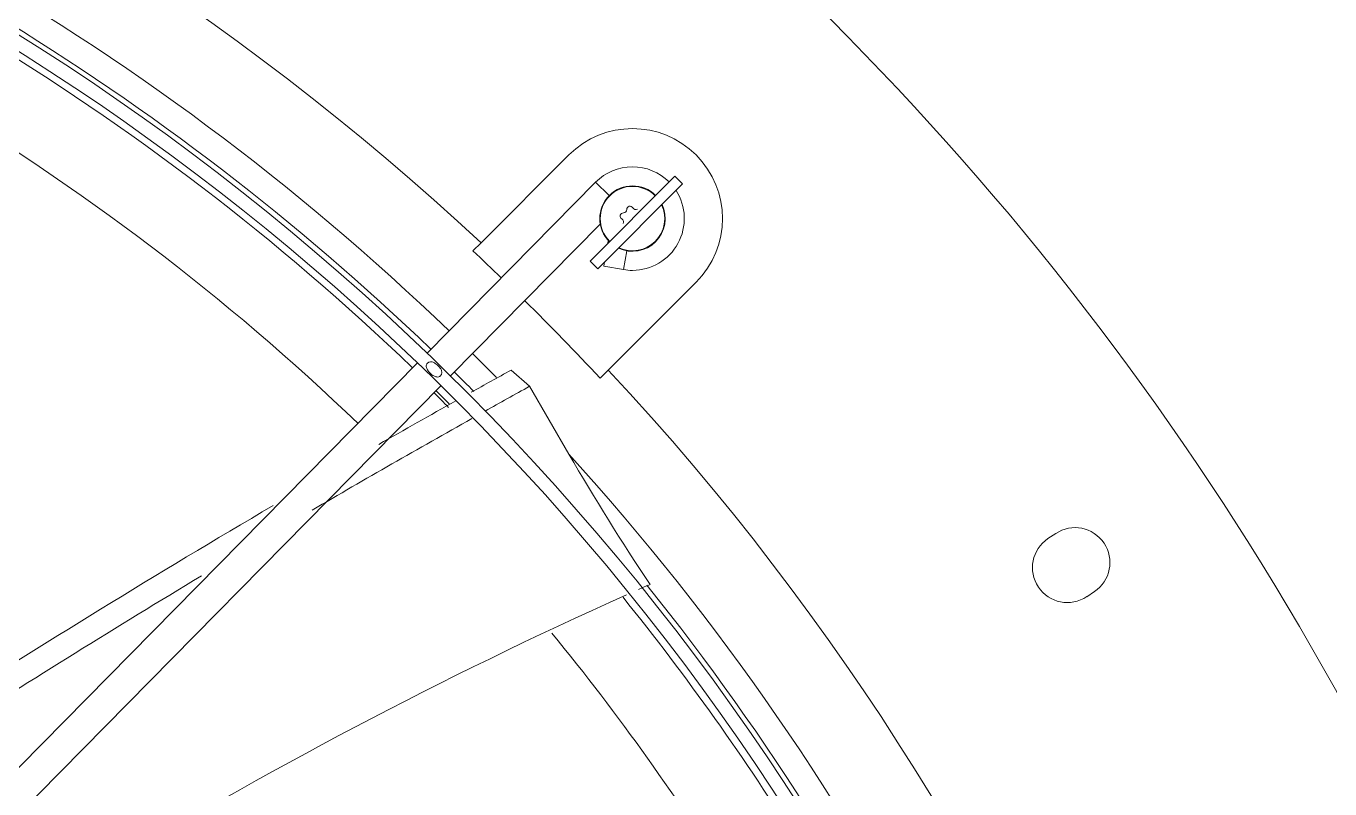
# Model space of a CAD drawing. Header units: millimetres. Extents: x 113490 to 142599, y -20467 to 115.
# Drawn here: x 133920.6 to 134159.7, y -11111 to -10971.1 of the extents above; entities that cross this region are included whole.
import ezdxf

# ---------------------------------------------------------------- set-up
doc = ezdxf.new("R2010")
doc.units = ezdxf.units.MM
doc.layers.add('DV3_0', color=7, linetype='Continuous')

msp = doc.modelspace()

# ---------------------------------------------------------------- linework, layer by layer
at = {"layer": 'DV3_0', "color": 7, "linetype": 'Continuous', "lineweight": 15}
for p, q in [((134020.12, -10994.77), (134004.01, -11010.88)), ((134024.01, -11014.22), (134039.57, -10998.66)), ((134040.98, -11000.07), (134039.57, -10998.66)), ((134025.03, -10999.77), (133994.11, -11031.12)), ((134040.98, -11000.07), (134025.43, -11015.63)), ((133998.41, -11035.3), (134025.88, -11007.45)), ((134004.01, -11010.88), (134002.52, -11012.37)), ((134027.35, -11010.47), (134027.27, -11010.96)), ((134024.01, -11014.22), (134025.43, -11015.63)), ((134026.66, -11014.4), (134026.53, -11015.16)), ((134026.53, -11015.16), (134030.14, -11015.79)), ((134027.35, -11034.22), (134043.46, -11018.1)), ((133992.36, -11032.9), (133839.62, -11187.79)), ((134012.92, -11037.2), (134009.52, -11034.24)), ((134025.86, -11035.71), (134027.35, -11034.22)), ((133843.94, -11191.95), (133996.66, -11037.08)), ((134020.14, -11049.64), (134012.92, -11037.2)), ((134109.42, -11064.19), (134108, -11065.13)), ((134115.11, -11075.78), (134116.53, -11074.83))]:
    msp.add_line(p, q, dxfattribs=at)
at = {"layer": 'DV3_0', "color": 7, "linetype": 'Continuous', "lineweight": 20}
for p, q in [((134027.52, -11002.22), (134025.03, -10999.77)), ((134030.75, -11012.35), (134030.14, -11015.79))]:
    msp.add_line(p, q, dxfattribs=at)
at = {"layer": 'DV3_0', "color": 7, "linetype": 'Continuous', "lineweight": 15}
for centre, radius, start, end in [((133678.24, -11359.99), 551.5, 15.4775, 74.5225), ((133678.24, -11359.99), 477.5, 46.9802, 133.0198), ((133678.24, -11359.99), 456, 45.9967, 135.345), ((133678.24, -11359.99), 453.5, 45.9921, 90), ((133678.24, -11359.99), 457, 46.1533, 71.5308), ((133677.95, -11360.29), 452.62, 46.1596, 59.0713), ((134031.79, -11006.44), 16.5, 315, 135), ((134031.79, -11006.44), 9.5, 45, 135.4011), ((134031.79, -11006.44), 6, 45, 225), ((134031.79, -11006.44), 5.91, 45, 225), ((134031.79, -11006.44), 9.5, 270, 32.8243), ((134031.79, -11006.44), 6, 244.4712, 25.5288), ((134031.79, -11006.44), 5.91, 244.7712, 25.2288), ((134030.12, -11005.99), 0.6, 88.8617, 241.1383), ((134030.14, -11004.79), 0.6, 268.8788, 1.1212), ((134031.34, -11004.77), 0.6, 28.8618, 181.1382), ((134032.39, -11004.19), 0.6, 208.8788, 301.1212), ((134029.54, -11007.04), 0.6, 328.8788, 61.1212), ((133678.24, -11359.99), 475.39, 46.1242, 46.989), ((134031.79, -11006.44), 9.5, 260, 270), ((133678.24, -11359.99), 475.39, 43.011, 45.4011), ((133678.24, -11359.99), 456, 45.5718, 45.9967), ((133678.24, -11359.99), 453.5, 45.5613, 45.9921), ((133678.24, -11359.99), 456, 45.5635, 45.5718), ((133678.24, -11359.99), 456, 316.0129, 45.5635), ((133678.24, -11359.99), 457, 44.7675, 45.4011), ((134897.82, -12646.64), 1840.9, 118.85102, 119.11114), ((133678.24, -11359.99), 477.5, 316.9802, 43.0198), ((133678.24, -11359.99), 453.5, 315.9918, 45.5613), ((134943.63, -12718.12), 1921.39, 118.97291, 119.25077), ((133678.41, -11360.07), 451.61, 44.9426, 45.422), ((133677.95, -11360.29), 452.62, 44.9736, 45.3982), ((134897.82, -12646.64), 1840.9, 119.21123, 119.71692), ((134943.63, -12718.12), 1921.39, 119.33543, 120.34114), ((134373.13, -10846.16), 407.44, 209.9611, 213.9179), ((134897.82, -12646.64), 1840.9, 120.41446, 122.71107), ((134112.97, -11069.51), 6.4, 303.75, 123.75), ((134111.56, -11070.45), 6.4, 123.75, 303.75), ((134943.63, -12718.12), 1921.39, 121.04565, 122.66649), ((134387.25, -11871.46), 872.22, 114.12782, 121.39321), ((134387.25, -11871.46), 872.22, 113.81734, 113.97137), ((133678.24, -11359.99), 457, 12.0648, 38.7918), ((133677.95, -11360.29), 452.62, 31.8629, 38.9292)]:
    msp.add_arc(centre, radius, start, end, dxfattribs=at)
at = {"layer": 'DV3_0', "color": 7, "linetype": 'Continuous', "lineweight": 20}
for centre, radius, start, end in [((133678.24, -11359.99), 461.75, 46.1456, 74.9574), ((133680.26, -11358.1), 435.17, 46.1979, 59.4106), ((133678.24, -11359.99), 461.75, 44.6314, 45.4011), ((133678.24, -11359.99), 461.75, 11.9044, 42.2304), ((133680.26, -11358.1), 435.17, 31.6947, 39.3007)]:
    msp.add_arc(centre, radius, start, end, dxfattribs=at)
at = {"layer": 'DV3_0', "color": 7, "linetype": 'Continuous', "lineweight": 15}
for points, knots in [([(134027.56, -11010.66), (134027.55, -11010.68), (134027.5, -11010.73), (134027.4, -11010.83), (134027.31, -11010.92), (134027.27, -11010.96)], [0.93699996, 0.93699996, 0.93699996, 0.93699996, 0.94570082, 0.97250001, 1, 1, 1, 1]), ([(133996.58, -11035.25), (133996.53, -11035.29), (133996.44, -11035.37), (133996.21, -11035.49), (133995.81, -11035.52), (133995.38, -11035.34), (133994.99, -11035.08), (133994.68, -11034.8), (133994.4, -11034.5), (133994.13, -11034.12), (133993.94, -11033.7), (133993.97, -11033.31), (133994.08, -11033.07), (133994.16, -11032.98), (133994.2, -11032.94)], [0, 0, 0, 0, 0.040419, 0.081737, 0.180004, 0.318741, 0.407079, 0.502384, 0.597672, 0.685216, 0.821732, 0.918627, 0.959704, 1, 1, 1, 1]), ([(133994.2, -11032.94), (133994.25, -11032.9), (133994.34, -11032.82), (133994.58, -11032.7), (133994.98, -11032.66), (133995.41, -11032.84), (133995.79, -11033.11), (133996.1, -11033.38), (133996.38, -11033.68), (133996.66, -11034.06), (133996.84, -11034.48), (133996.81, -11034.87), (133996.7, -11035.11), (133996.62, -11035.2), (133996.58, -11035.25)], [0, 0, 0, 0, 0.040441, 0.08184, 0.180502, 0.319168, 0.407275, 0.502441, 0.597059, 0.684342, 0.821198, 0.918588, 0.959713, 1, 1, 1, 1])]:
    msp.add_open_spline(points, degree=3, knots=knots, dxfattribs=at)

doc.saveas('drawing.dxf')
